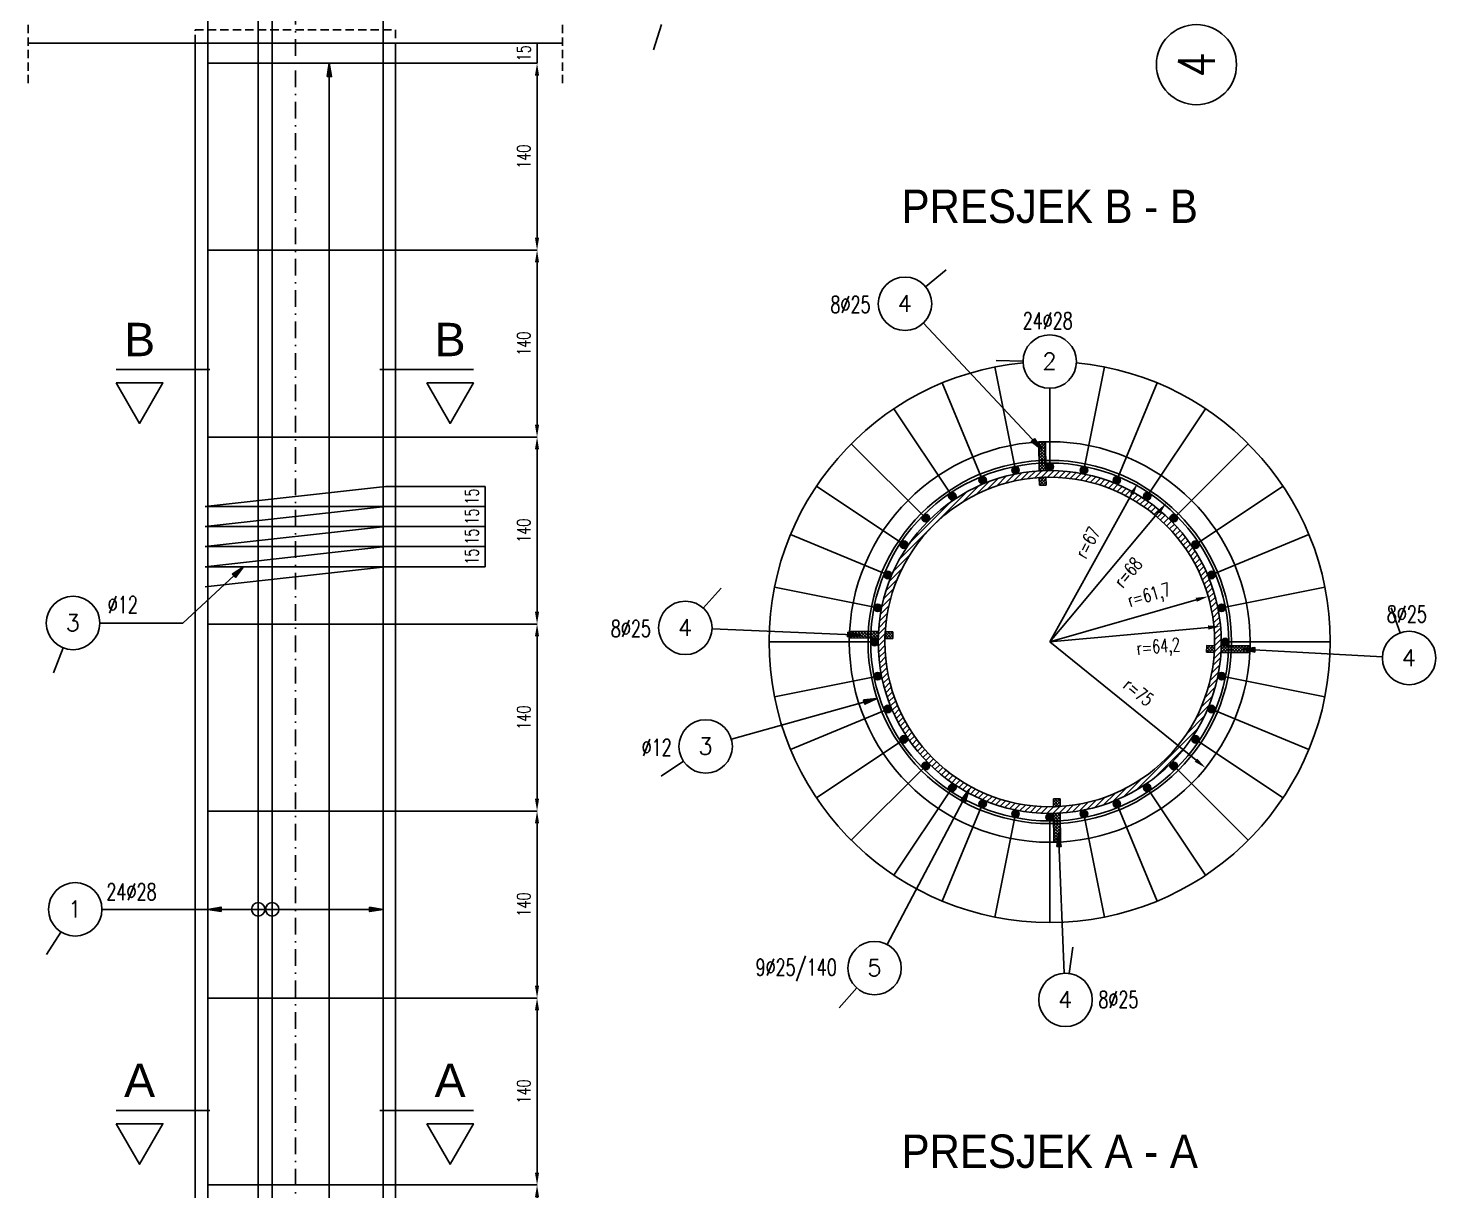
# Model space of a CAD drawing. Extents: x 25615 to 36352, y 68211 to 72666.
# Drawn here: x 29152 to 30206, y 69081 to 69952 of the extents above; entities that cross this region are included whole.
import ezdxf
from ezdxf.enums import TextEntityAlignment as Align

# ---------------------------------------------------------------- set-up
doc = ezdxf.new("R2010")
doc.units = 0
doc.header["$LTSCALE"] = 50
doc.header["$PDMODE"] = 34
doc.header["$PDSIZE"] = 5
for name, pattern in [('CENTER', [0.47, 0.25, -0.1, 0.02, -0.1]), ('HIDDEN', [9.525, 6.35, -3.175]), ('HIDDEN2', [0.1875, 0.125, -0.0625])]:
    doc.linetypes.add(name, pattern=pattern)
doc.layers.get('DEFPOINTS').update_dxf_attribs({"linetype": 'CONTINUOUS'})
for name, color, linetype in [('ARM', 1, 'CONTINUOUS'), ('ARM-I', 6, 'CONTINUOUS'), ('BETON', 7, 'CONTINUOUS'), ('CRTICA', 7, 'CONTINUOUS'), ('KOTE', 4, 'CONTINUOUS'), ('NEVIDLJIVO', 9, 'HIDDEN2'), ('OSI', 2, 'CENTER'), ('TANKO', 8, 'CONTINUOUS'), ('TEKST', 7, 'CONTINUOUS')]:
    doc.layers.add(name, color=color, linetype=linetype)
doc.styles.add('KOTE', font='romans.shx', dxfattribs={"width": 0.7})
doc.styles.add('NASLOV', font='ARIAL.TTF')
doc.styles.get("Standard").update_dxf_attribs({"font": 'romans.shx', "width": 0.9})
doc.dimstyles.new('M-50', dxfattribs={"dimscale": 50, "dimtxt": 0.2, "dimasz": 0.185, "dimexe": 0, "dimexo": 0, "dimgap": 0.1, "dimtad": 1, "dimdec": 0, "dimzin": 0, "dimdsep": 46, "dimtxsty": 'KOTE', "dimcen": 0.09, "dimclrd": 256, "dimclre": 256, "dimclrt": 2, "dimadec": 0, "dimazin": 0, "dimtfac": 1, "dimtdec": 0, "dimtix": 1, "dimtmove": 2, "dimatfit": 3, "dimfxl": 0, "dimtolj": 1, "dimtzin": 0, "dimarcsym": 0})
pattern_1 = [(45, (14551.232, 4745.8497), (-1.122532015, 1.122532015), []), (135, (14551.232, 4745.8497), (-1.122532015, -1.122532015), [])]
pattern_2 = [(225, (45281.9321, 134238.3328), (1.122532015, -1.122532015), []), (315, (45281.9321, 134238.3328), (1.122532015, 1.122532015), [])]
pattern_3 = [(225, (94662.8236, 84857.4413), (-1.122532015, 1.122532015), []), (135, (94662.8236, 84857.4413), (1.122532015, 1.122532015), [])]
pattern_4 = [(45, (-34829.6595, 54126.7412), (1.122532015, -1.122532015), []), (315, (-34829.6595, 54126.7412), (-1.122532015, -1.122532015), [])]

# ---------------------------------------------------------------- blocks, each defined once
blk = doc.blocks.new('A$C5B970AFC')
at = {"layer": 'TANKO'}
h = blk.add_hatch(color=256, dxfattribs=at)
edge = h.paths.add_edge_path()
edge.add_arc((0, 0), 1.4, 0, 360)
blk.add_circle((0, 0), 1.4, dxfattribs=at)
blk = doc.blocks.new('STR')
at = {"layer": 'KOTE', "color": 9}
blk.add_lwpolyline([(-1, 0.17), (-1, -0.17), (0, 0)], close=True, dxfattribs=at)
at = {"layer": 'KOTE', "color": 9, "linetype": 'ByBlock'}
blk.add_solid([(-1, 0.17), (-1, -0.17), (0, 0)], dxfattribs=at)
blk = doc.blocks.new('P')
at = {"layer": 'KOTE'}
blk.add_circle((0, 0), 0.4, dxfattribs=at)
blk.add_attdef('P', text='', height=0.25, dxfattribs=at).set_placement((-0.004, 0.004), align=Align.MIDDLE)
blk = doc.blocks.new('*D290')
at = {"layer": 'DEFPOINTS', "color": 0}
for p in [(29419.5, 69608.5), (29419.5, 69593.5), (29494, 69593.5)]:
    blk.add_point(p, dxfattribs=at)
at = {"layer": 'TANKO', "lineweight": -2}
for p, q in [((29419.5, 69608.5), (29494, 69608.5)), ((29494, 69608.5), (29494, 69593.5)), ((29419.5, 69593.5), (29494, 69593.5))]:
    blk.add_line(p, q, dxfattribs=at)
at = {"layer": 'TANKO', "color": 2, "insert": (29484, 69601), "char_height": 10, "attachment_point": 5, "rotation": 90, "style": 'KOTE'}
blk.add_mtext('\\A1;15', dxfattribs=at)
blk = doc.blocks.new('*D291')
at = {"layer": 'DEFPOINTS', "color": 0}
for p in [(29419.5, 69593.5), (29419.5, 69578.5), (29494, 69578.5)]:
    blk.add_point(p, dxfattribs=at)
at = {"layer": 'TANKO', "lineweight": -2}
for p, q in [((29419.5, 69593.5), (29494, 69593.5)), ((29494, 69593.5), (29494, 69578.5)), ((29419.5, 69578.5), (29494, 69578.5))]:
    blk.add_line(p, q, dxfattribs=at)
at = {"layer": 'TANKO', "color": 2, "insert": (29484, 69586), "char_height": 10, "attachment_point": 5, "rotation": 90, "style": 'KOTE'}
blk.add_mtext('\\A1;15', dxfattribs=at)
blk = doc.blocks.new('*D292')
at = {"layer": 'DEFPOINTS', "color": 0}
for p in [(29419.5, 69578.5), (29419.5, 69563.5), (29494, 69563.5)]:
    blk.add_point(p, dxfattribs=at)
at = {"layer": 'TANKO', "lineweight": -2}
for p, q in [((29419.5, 69578.5), (29494, 69578.5)), ((29494, 69578.5), (29494, 69563.5)), ((29419.5, 69563.5), (29494, 69563.5))]:
    blk.add_line(p, q, dxfattribs=at)
at = {"layer": 'TANKO', "color": 2, "insert": (29484, 69571), "char_height": 10, "attachment_point": 5, "rotation": 90, "style": 'KOTE'}
blk.add_mtext('\\A1;15', dxfattribs=at)
blk = doc.blocks.new('*D293')
at = {"layer": 'DEFPOINTS', "color": 0}
for p in [(29419.5, 69563.5), (29419.5, 69548.5), (29494, 69548.5)]:
    blk.add_point(p, dxfattribs=at)
at = {"layer": 'TANKO', "lineweight": -2}
for p, q in [((29419.5, 69563.5), (29494, 69563.5)), ((29494, 69563.5), (29494, 69548.5)), ((29419.5, 69548.5), (29494, 69548.5))]:
    blk.add_line(p, q, dxfattribs=at)
at = {"layer": 'TANKO', "color": 2, "insert": (29484, 69556), "char_height": 10, "attachment_point": 5, "rotation": 90, "style": 'KOTE'}
blk.add_mtext('\\A1;15', dxfattribs=at)
blk = doc.blocks.new('*D295')
at = {"layer": 'DEFPOINTS', "color": 0}
for p in [(29417.6, 69365.5), (29532.9, 69365.5), (29417.6, 69225.5)]:
    blk.add_point(p, dxfattribs=at)
at = {"layer": 'TANKO', "lineweight": -2}
for p, q in [((29417.6, 69365.5), (29532.9, 69365.5)), ((29532.9, 69234.8), (29532.9, 69356.3)), ((29417.6, 69225.5), (29532.9, 69225.5))]:
    blk.add_line(p, q, dxfattribs=at)
at = {"layer": 'TANKO'}
for points in [[(29531.3, 69356.3), (29534.4, 69356.3), (29532.9, 69365.5)], [(29531.3, 69234.8), (29534.4, 69234.8), (29532.9, 69225.5)]]:
    blk.add_solid(points, dxfattribs=at)
at = {"layer": 'TANKO', "color": 2, "insert": (29522.9, 69295.5), "char_height": 10, "attachment_point": 5, "rotation": 90, "style": 'KOTE'}
blk.add_mtext('\\A1;140', dxfattribs=at)
blk = doc.blocks.new('*D296')
at = {"layer": 'DEFPOINTS', "color": 0}
for p in [(29417.6, 69505.5), (29532.9, 69505.5), (29417.6, 69365.5)]:
    blk.add_point(p, dxfattribs=at)
at = {"layer": 'TANKO', "lineweight": -2}
for p, q in [((29417.6, 69505.5), (29532.9, 69505.5)), ((29532.9, 69374.8), (29532.9, 69496.3)), ((29417.6, 69365.5), (29532.9, 69365.5))]:
    blk.add_line(p, q, dxfattribs=at)
at = {"layer": 'TANKO'}
for points in [[(29531.3, 69496.3), (29534.4, 69496.3), (29532.9, 69505.5)], [(29531.3, 69374.8), (29534.4, 69374.8), (29532.9, 69365.5)]]:
    blk.add_solid(points, dxfattribs=at)
at = {"layer": 'TANKO', "color": 2, "insert": (29522.9, 69435.5), "char_height": 10, "attachment_point": 5, "rotation": 90, "style": 'KOTE'}
blk.add_mtext('\\A1;140', dxfattribs=at)
blk = doc.blocks.new('*D297')
at = {"layer": 'DEFPOINTS', "color": 0}
for p in [(29417.6, 69645.5), (29532.9, 69645.5), (29417.6, 69505.5)]:
    blk.add_point(p, dxfattribs=at)
at = {"layer": 'TANKO', "lineweight": -2}
for p, q in [((29417.6, 69645.5), (29532.9, 69645.5)), ((29532.9, 69514.8), (29532.9, 69636.3)), ((29417.6, 69505.5), (29532.9, 69505.5))]:
    blk.add_line(p, q, dxfattribs=at)
at = {"layer": 'TANKO'}
for points in [[(29531.3, 69636.3), (29534.4, 69636.3), (29532.9, 69645.5)], [(29531.3, 69514.8), (29534.4, 69514.8), (29532.9, 69505.5)]]:
    blk.add_solid(points, dxfattribs=at)
at = {"layer": 'TANKO', "color": 2, "insert": (29522.9, 69575.5), "char_height": 10, "attachment_point": 5, "rotation": 90, "style": 'KOTE'}
blk.add_mtext('\\A1;140', dxfattribs=at)
blk = doc.blocks.new('*D298')
at = {"layer": 'DEFPOINTS', "color": 0}
for p in [(29417.6, 69785.5), (29532.9, 69785.5), (29417.6, 69645.5)]:
    blk.add_point(p, dxfattribs=at)
at = {"layer": 'TANKO', "lineweight": -2}
for p, q in [((29417.6, 69785.5), (29532.9, 69785.5)), ((29532.9, 69654.8), (29532.9, 69776.3)), ((29417.6, 69645.5), (29532.9, 69645.5))]:
    blk.add_line(p, q, dxfattribs=at)
at = {"layer": 'TANKO'}
for points in [[(29531.3, 69776.3), (29534.4, 69776.3), (29532.9, 69785.5)], [(29531.3, 69654.8), (29534.4, 69654.8), (29532.9, 69645.5)]]:
    blk.add_solid(points, dxfattribs=at)
at = {"layer": 'TANKO', "color": 2, "insert": (29522.9, 69715.5), "char_height": 10, "attachment_point": 5, "rotation": 90, "style": 'KOTE'}
blk.add_mtext('\\A1;140', dxfattribs=at)
blk = doc.blocks.new('*D299')
at = {"layer": 'DEFPOINTS', "color": 0}
for p in [(29417.6, 69925.5), (29532.9, 69925.5), (29417.6, 69785.5)]:
    blk.add_point(p, dxfattribs=at)
at = {"layer": 'TANKO', "lineweight": -2}
for p, q in [((29417.6, 69925.5), (29532.9, 69925.5)), ((29532.9, 69794.8), (29532.9, 69916.3)), ((29417.6, 69785.5), (29532.9, 69785.5))]:
    blk.add_line(p, q, dxfattribs=at)
at = {"layer": 'TANKO'}
for points in [[(29531.3, 69916.3), (29534.4, 69916.3), (29532.9, 69925.5)], [(29531.3, 69794.8), (29534.4, 69794.8), (29532.9, 69785.5)]]:
    blk.add_solid(points, dxfattribs=at)
at = {"layer": 'TANKO', "color": 2, "insert": (29522.9, 69855.5), "char_height": 10, "attachment_point": 5, "rotation": 90, "style": 'KOTE'}
blk.add_mtext('\\A1;140', dxfattribs=at)
blk = doc.blocks.new('*D300')
at = {"layer": 'DEFPOINTS', "color": 0}
for p in [(29448, 69940.5), (29532.9, 69940.5), (29417.6, 69925.5)]:
    blk.add_point(p, dxfattribs=at)
at = {"layer": 'TANKO', "lineweight": -2}
for p, q in [((29448, 69940.5), (29532.9, 69940.5)), ((29532.9, 69925.5), (29532.9, 69940.5)), ((29417.6, 69925.5), (29532.9, 69925.5))]:
    blk.add_line(p, q, dxfattribs=at)
at = {"layer": 'TANKO', "color": 2, "insert": (29522.9, 69933), "char_height": 10, "attachment_point": 5, "rotation": 90, "style": 'KOTE'}
blk.add_mtext('\\A1;15', dxfattribs=at)
blk = doc.blocks.new('S')
at = {"layer": 'KOTE', "color": 9}
blk.add_line((0, 1), (0, -1), dxfattribs=at)
blk.add_lwpolyline([(-1, 0.17), (-1, -0.17), (0, 0)], close=True, dxfattribs=at)
at = {"layer": 'KOTE', "color": 9, "linetype": 'ByBlock'}
blk.add_solid([(-1, 0.17), (-1, -0.17), (0, 0)], dxfattribs=at)
blk = doc.blocks.new('*D301')
at = {"layer": 'DEFPOINTS', "color": 0}
for p in [(29916.6, 69492.1), (30033.3, 69397.8)]:
    blk.add_point(p, dxfattribs=at)
at = {"layer": 'TANKO', "lineweight": -2}
blk.add_line((29916.6, 69492.1), (30026.1, 69403.6), dxfattribs=at)
at = {"layer": 'TANKO'}
blk.add_solid([(30027, 69404.8), (30025.1, 69402.4), (30033.3, 69397.8)], dxfattribs=at)
at = {"layer": 'TANKO', "color": 2, "insert": (29983, 69454.6), "char_height": 10, "attachment_point": 5, "rotation": 321.0603, "style": 'KOTE'}
blk.add_mtext('\\A1;{\\fRomanS|b0|i0|c238|p2;r=75}', dxfattribs=at)
blk = doc.blocks.new('*D302')
at = {"layer": 'DEFPOINTS', "color": 0}
for p in [(30044.4, 69503.8), (29916.6, 69492.1)]:
    blk.add_point(p, dxfattribs=at)
at = {"layer": 'TANKO', "lineweight": -2}
blk.add_line((29916.6, 69492.1), (30035.2, 69502.9), dxfattribs=at)
at = {"layer": 'TANKO'}
blk.add_solid([(30035.1, 69504.5), (30035.4, 69501.4), (30044.4, 69503.8)], dxfattribs=at)
at = {"layer": 'TANKO', "color": 2, "insert": (29998, 69487.4), "char_height": 10, "attachment_point": 5, "rotation": 5.2264, "style": 'KOTE'}
blk.add_mtext('\\A1;{\\fRomanS|b0|i0|c238|p2;r=64,2}', dxfattribs=at)
blk = doc.blocks.new('*D303')
at = {"layer": 'DEFPOINTS', "color": 0}
for p in [(30035.2, 69526.2), (29916.6, 69492.1)]:
    blk.add_point(p, dxfattribs=at)
at = {"layer": 'TANKO', "lineweight": -2}
blk.add_line((29916.6, 69492.1), (30026.3, 69523.7), dxfattribs=at)
at = {"layer": 'TANKO'}
blk.add_solid([(30025.8, 69525.2), (30026.7, 69522.2), (30035.2, 69526.2)], dxfattribs=at)
at = {"layer": 'TANKO', "color": 2, "insert": (29991.3, 69526.1), "char_height": 10, "attachment_point": 5, "rotation": 16.0693, "style": 'KOTE'}
blk.add_mtext('\\A1;{\\fRomanS|b0|i0|c238|p2;r=61,7}', dxfattribs=at)
blk = doc.blocks.new('*D304')
at = {"layer": 'DEFPOINTS', "color": 0}
for p in [(30004, 69596.3), (29916.6, 69492.1)]:
    blk.add_point(p, dxfattribs=at)
at = {"layer": 'TANKO', "lineweight": -2}
blk.add_line((29916.6, 69492.1), (29998.1, 69589.2), dxfattribs=at)
at = {"layer": 'TANKO'}
blk.add_solid([(29996.9, 69590.2), (29999.2, 69588.2), (30004, 69596.3)], dxfattribs=at)
at = {"layer": 'TANKO', "color": 2, "insert": (29975.2, 69544.2), "char_height": 10, "attachment_point": 5, "rotation": 49.9944, "style": 'KOTE'}
blk.add_mtext('\\A1;{\\fRomanS|b0|i0|c238|p2;r=68}', dxfattribs=at)
blk = doc.blocks.new('*D305')
at = {"layer": 'DEFPOINTS', "color": 0}
for p in [(29982.5, 69611.1), (29916.6, 69492.1)]:
    blk.add_point(p, dxfattribs=at)
at = {"layer": 'TANKO', "lineweight": -2}
blk.add_line((29916.6, 69492.1), (29978, 69603), dxfattribs=at)
at = {"layer": 'TANKO'}
blk.add_solid([(29976.6, 69603.7), (29979.3, 69602.2), (29982.5, 69611.1)], dxfattribs=at)
at = {"layer": 'TANKO', "color": 2, "insert": (29944.9, 69566.6), "char_height": 10, "attachment_point": 5, "rotation": 61.0215, "style": 'KOTE'}
blk.add_mtext('\\A1;{\\fRomanS|b0|i0|c238|p2;r=67}', dxfattribs=at)
blk = doc.blocks.new('*D315')
at = {"layer": 'DEFPOINTS', "color": 0}
for p in [(29417.6, 69085.5), (29532.9, 69085.5), (29417.6, 68945.5)]:
    blk.add_point(p, dxfattribs=at)
at = {"layer": 'TANKO', "lineweight": -2}
for p, q in [((29417.6, 69085.5), (29532.9, 69085.5)), ((29532.9, 68954.8), (29532.9, 69076.3)), ((29417.6, 68945.5), (29532.9, 68945.5))]:
    blk.add_line(p, q, dxfattribs=at)
at = {"layer": 'TANKO'}
for points in [[(29531.3, 69076.3), (29534.4, 69076.3), (29532.9, 69085.5)], [(29531.3, 68954.8), (29534.4, 68954.8), (29532.9, 68945.5)]]:
    blk.add_solid(points, dxfattribs=at)
at = {"layer": 'TANKO', "color": 2, "insert": (29522.9, 69015.5), "char_height": 10, "attachment_point": 5, "rotation": 90, "style": 'KOTE'}
blk.add_mtext('\\A1;140', dxfattribs=at)
blk = doc.blocks.new('*D316')
at = {"layer": 'DEFPOINTS', "color": 0}
for p in [(29417.6, 69225.5), (29532.9, 69225.5), (29417.6, 69085.5)]:
    blk.add_point(p, dxfattribs=at)
at = {"layer": 'TANKO', "lineweight": -2}
for p, q in [((29417.6, 69225.5), (29532.9, 69225.5)), ((29532.9, 69094.8), (29532.9, 69216.3)), ((29417.6, 69085.5), (29532.9, 69085.5))]:
    blk.add_line(p, q, dxfattribs=at)
at = {"layer": 'TANKO'}
for points in [[(29531.3, 69216.3), (29534.4, 69216.3), (29532.9, 69225.5)], [(29531.3, 69094.8), (29534.4, 69094.8), (29532.9, 69085.5)]]:
    blk.add_solid(points, dxfattribs=at)
at = {"layer": 'TANKO', "color": 2, "insert": (29522.9, 69155.5), "char_height": 10, "attachment_point": 5, "rotation": 90, "style": 'KOTE'}
blk.add_mtext('\\A1;140', dxfattribs=at)
blk = doc.blocks.new('POZ')
at = {"layer": 'ARM-I'}
blk.add_circle((0, 0), 0.6, dxfattribs=at)
at = {"layer": 'ARM', "width": 0.7}
for s, p in [('%%c', (0.814, -0.125)), ('L=', (2.064, -0.125)), ('K=', (4.256, -0.125))]:
    blk.add_text(s, height=0.35, dxfattribs=at).set_placement(p)
for tag, p in [('VA', (0.879, 0.435)), ('FI', (1.162, -0.13)), ('DUZ', (2.598, -0.13)), ('KOM', (4.881, -0.13))]:
    blk.add_attdef(tag, p, '', height=0.35, dxfattribs=at)
at = {"layer": 'ARM', "width": 0.7, "flags": 1}
for tag, p in [('TIP', (1.038, -0.896)), ('A', (1.162, -1.411)), ('B', (1.162, -1.918)), ('C', (1.162, -2.426)), ('D', (1.162, -2.934)), ('E', (1.162, -3.441)), ('F', (1.162, -3.949)), ('G', (1.162, -4.457)), ('H', (1.162, -4.964)), ('I', (1.162, -5.472)), ('J', (1.162, -5.98)), ('K', (1.162, -6.487)), ('L', (1.162, -6.995)), ('M', (1.162, -7.503)), ('N', (1.162, -8.011))]:
    blk.add_attdef(tag, p, '', height=0.35, dxfattribs=at)
at = {"layer": 'ARM-I', "width": 0.8}
blk.add_attdef('POZ', text='', height=0.55, dxfattribs=at).set_placement((0, 0), align=Align.MIDDLE)

msp = doc.modelspace()

# ---------------------------------------------------------------- hatches: boundary and pattern name
at = {"layer": 'TANKO'}
h = msp.add_hatch(dxfattribs=at)
h.set_pattern_fill('ANSI37', color=256, scale=0.5, style=0)
h.set_pattern_definition(pattern_1)
edge = h.paths.add_edge_path()
edge.add_arc((29916.6, 69492.1), 128.4, 91.2495, 93.4819)
edge.add_line((29908.8, 69620.3), (29908.5, 69641.9))
edge.add_arc((29916.6, 69492.1), 150, 91.1596, 93.0702, ccw=False)
edge.add_line((29913.5, 69642.1), (29913.8, 69620.5))
h = msp.add_hatch(dxfattribs=at)
h.set_pattern_fill('ANSI31', color=256, style=0)
h.set_pattern_definition([(45, (14407.94, 5148.218), (-2.24506403, 2.24506403), [])])
edge = h.paths.add_edge_path()
edge.add_arc((29916.6, 69492.1), 128.4, 0, 360)
edge = h.paths.add_edge_path(flags=16)
edge.add_arc((29916.6, 69492.1), 123.4, 0, 360)
h = msp.add_hatch(dxfattribs=at)
h.set_pattern_fill('ANSI37', color=256, scale=0.5, style=0)
h.set_pattern_definition(pattern_1)
edge = h.paths.add_edge_path()
edge.add_arc((29916.6, 69492.1), 123.4, 91.2749, 93.5977)
edge.add_line((29908.8, 69615.2), (29908.9, 69609.5))
edge.add_line((29908.9, 69609.5), (29913.9, 69609.6))
edge.add_line((29913.9, 69609.6), (29913.8, 69615.5))
h = msp.add_hatch(dxfattribs=at)
h.set_pattern_fill('ANSI37', color=256, scale=0.5, style=0)
h.set_pattern_definition(pattern_3)
edge = h.paths.add_edge_path()
edge.add_arc((29916.6, 69492.1), 128.4, 176.5181, 178.7505)
edge.add_line((29788.2, 69494.9), (29766.6, 69495.1))
edge.add_arc((29916.6, 69492.1), 150, 176.9298, 178.8404, ccw=False)
edge.add_line((29766.8, 69500.1), (29788.4, 69499.9))
h = msp.add_hatch(dxfattribs=at)
h.set_pattern_fill('ANSI37', color=256, scale=0.5, style=0)
h.set_pattern_definition(pattern_3)
edge = h.paths.add_edge_path()
edge.add_arc((29916.6, 69492.1), 123.4, 176.4023, 178.7251)
edge.add_line((29793.2, 69494.8), (29799.1, 69494.8))
edge.add_line((29799.1, 69494.8), (29799.2, 69499.8))
edge.add_line((29799.2, 69499.8), (29793.4, 69499.8))
h = msp.add_hatch(dxfattribs=at)
h.set_pattern_fill('ANSI37', color=256, scale=0.5, style=0)
h.set_pattern_definition(pattern_4)
edge = h.paths.add_edge_path()
edge.add_arc((29916.6, 69492.1), 123.4, 356.4023, 358.7251)
edge.add_line((30040, 69489.3), (30034.1, 69489.4))
edge.add_line((30034.1, 69489.4), (30034, 69484.4))
edge.add_line((30034, 69484.4), (30039.7, 69484.3))
h = msp.add_hatch(dxfattribs=at)
h.set_pattern_fill('ANSI37', color=256, scale=0.5, style=0)
h.set_pattern_definition(pattern_4)
edge = h.paths.add_edge_path()
edge.add_arc((29916.6, 69492.1), 128.4, 356.5181, 358.7505)
edge.add_line((30045, 69489.3), (30066.6, 69489.1))
edge.add_arc((29916.6, 69492.1), 150, 356.9298, 358.8404, ccw=False)
edge.add_line((30066.4, 69484.1), (30044.7, 69484.3))
h = msp.add_hatch(dxfattribs=at)
h.set_pattern_fill('ANSI37', color=256, scale=0.5, style=0)
h.set_pattern_definition(pattern_2)
edge = h.paths.add_edge_path()
edge.add_arc((29916.6, 69492.1), 123.4, 271.2749, 273.5977)
edge.add_line((29924.3, 69368.9), (29924.3, 69374.7))
edge.add_line((29924.3, 69374.7), (29919.3, 69374.6))
edge.add_line((29919.3, 69374.6), (29919.3, 69368.7))
h = msp.add_hatch(dxfattribs=at)
h.set_pattern_fill('ANSI37', color=256, scale=0.5, style=0)
h.set_pattern_definition(pattern_2)
edge = h.paths.add_edge_path()
edge.add_arc((29916.6, 69492.1), 128.4, 271.2495, 273.4819)
edge.add_line((29924.4, 69363.9), (29924.6, 69342.3))
edge.add_arc((29916.6, 69492.1), 150, 271.1596, 273.0702, ccw=False)
edge.add_line((29919.6, 69342.1), (29919.4, 69363.7))

# ---------------------------------------------------------------- linework, layer by layer
at = {"layer": 'ARM'}
for p, q in [((29286.4, 70210.5), (29286.4, 68800.5)), ((29324.2, 70210.5), (29324.2, 68800.5)), ((29334.7, 70210.5), (29334.7, 68800.5)), ((29417.6, 70210.5), (29417.6, 68800.5)), ((29286.4, 69925.5), (29417.6, 69925.5)), ((29286.4, 69785.5), (29417.6, 69785.5)), ((29286.4, 69645.5), (29417.6, 69645.5)), ((29284.5, 69593.5), (29419.5, 69608.5)), ((29284.5, 69578.5), (29419.5, 69593.5)), ((29419.5, 69593.5), (29284.5, 69593.5)), ((29284.5, 69563.5), (29419.5, 69578.5)), ((29419.5, 69578.5), (29284.5, 69578.5)), ((29284.5, 69548.5), (29419.5, 69563.5)), ((29419.5, 69563.5), (29284.5, 69563.5)), ((29284.5, 69533.5), (29419.5, 69548.5)), ((29419.5, 69548.5), (29284.5, 69548.5)), ((29286.4, 69505.5), (29417.6, 69505.5)), ((29286.4, 69365.5), (29417.6, 69365.5)), ((29286.4, 69225.5), (29417.6, 69225.5)), ((29286.4, 69085.5), (29417.6, 69085.5))]:
    msp.add_line(p, q, dxfattribs=at)
at = {"layer": 'BETON'}
for p, q in [((29152, 69940.5), (29552, 69940.5)), ((29277, 69940.5), (29277, 68790.5)), ((29427, 69940.5), (29427, 68790.5))]:
    msp.add_line(p, q, dxfattribs=at)
msp.add_circle((29916.6, 69492.1), 150, dxfattribs=at)
at = {"layer": 'CRTICA'}
for p, q in [((29626, 69954.6), (29620.1, 69935.5)), ((29823.7, 69758.1), (29839.2, 69770.8)), ((29896.6, 69702.5), (29876.6, 69702.8)), ((29657.3, 69517.5), (29670.8, 69532.4)), ((30178.8, 69498.9), (30172.1, 69517.7)), ((29178.3, 69487.7), (29170.9, 69469.1)), ((29642.5, 69402.8), (29625.9, 69391.7)), ((29176.5, 69274.9), (29165.8, 69258)), ((29931.2, 69243.9), (29933.9, 69263.7)), ((29772.2, 69233), (29758.9, 69218.1))]:
    msp.add_line(p, q, dxfattribs=at)
at = {"layer": 'KOTE'}
for centre in [(29324.2, 69291.9), (29334.7, 69291.9)]:
    msp.add_circle(centre, 5, dxfattribs=at)
at = {"layer": 'NEVIDLJIVO'}
for p, q in [((29152, 69910.5), (29152, 70270.5)), ((29552, 69910.5), (29552, 70270.5)), ((29277, 69950.5), (29427, 69950.5)), ((29277, 69940.5), (29277, 69950.5)), ((29427, 69950.5), (29427, 69940.5))]:
    msp.add_line(p, q, dxfattribs=at)
at = {"layer": 'OSI'}
msp.add_line((29352, 69990.5), (29352, 68740.5), dxfattribs=at)
at = {"layer": 'TANKO'}
for p, q in [((29377.4, 69925.5), (29377.4, 68805.5)), ((29910.9, 69636), (29822, 69730.8)), ((29891, 69620.8), (29875.6, 69698.1)), ((29942.2, 69620.8), (29957.6, 69698.1)), ((29866.4, 69613.3), (29836.2, 69686.1)), ((29966.8, 69613.3), (29996.9, 69686.1)), ((29916.6, 69623.3), (29916.6, 69682.1)), ((29843.7, 69601.2), (29799.9, 69666.7)), ((29989.5, 69601.2), (30033.3, 69666.7)), ((29823.8, 69584.9), (29768.1, 69640.6)), ((29908.5, 69641.9), (29908.8, 69620.3)), ((29913.5, 69642.1), (29913.8, 69620.5)), ((30009.4, 69584.9), (30065.1, 69640.6)), ((29908.8, 69615.2), (29908.9, 69609.5)), ((29913.8, 69615.5), (29913.9, 69609.6)), ((29807.5, 69565), (29742, 69608.8)), ((29908.9, 69609.5), (29913.9, 69609.6)), ((30025.7, 69565), (30091.2, 69608.8)), ((29795.4, 69542.3), (29722.6, 69572.5)), ((30037.8, 69542.3), (30110.6, 69572.5)), ((29313.3, 69548.5), (29267.7, 69506.3)), ((29787.9, 69517.7), (29710.6, 69533.1)), ((30045.3, 69517.7), (30122.5, 69533.1)), ((29267.7, 69506.3), (29205.6, 69506.3)), ((29775.4, 69497.3), (29663.9, 69501.9)), ((29766.6, 69495.1), (29788.2, 69494.9)), ((29766.8, 69500.1), (29788.4, 69499.9)), ((29793.4, 69499.8), (29799.2, 69499.8)), ((29799.2, 69499.8), (29799.1, 69494.8)), ((29785.4, 69492.1), (29706.6, 69492.1)), ((29793.2, 69494.8), (29799.1, 69494.8)), ((30034, 69484.4), (30034.1, 69489.4)), ((30040, 69489.3), (30034.1, 69489.4)), ((30066.6, 69489.1), (30045, 69489.3)), ((30047.8, 69492.1), (30126.6, 69492.1)), ((30060.1, 69486.8), (30165.6, 69481.1)), ((30039.7, 69484.3), (30034, 69484.4)), ((30066.4, 69484.1), (30044.7, 69484.3)), ((29787.9, 69466.5), (29710.6, 69451.1)), ((30045.3, 69466.5), (30122.5, 69451.1)), ((29787.3, 69449.9), (29678.4, 69419.3)), ((29795.4, 69441.9), (29722.6, 69411.7)), ((30037.8, 69441.9), (30110.6, 69411.7)), ((29807.5, 69419.2), (29742, 69375.4)), ((30025.7, 69419.2), (30091.2, 69375.4)), ((29823.8, 69399.3), (29768.1, 69343.6)), ((30009.4, 69399.3), (30065.1, 69343.6)), ((29856.4, 69381.9), (29794.9, 69265.6)), ((29843.7, 69383), (29799.9, 69317.5)), ((29989.5, 69383), (30033.3, 69317.5)), ((29866.4, 69370.9), (29836.2, 69298.1)), ((29924.3, 69374.7), (29919.3, 69374.6)), ((29919.3, 69368.7), (29919.3, 69374.6)), ((29924.3, 69368.9), (29924.3, 69374.7)), ((29966.8, 69370.9), (29996.9, 69298.1)), ((29891, 69363.4), (29875.6, 69286.1)), ((29916.6, 69360.9), (29916.6, 69282.1)), ((29919.6, 69342.1), (29919.4, 69363.7)), ((29924.6, 69342.3), (29924.4, 69363.9)), ((29942.2, 69363.4), (29957.6, 69286.1)), ((29923.1, 69348.9), (29927.5, 69244.1)), ((29286.4, 69291.9), (29207.2, 69291.9)), ((29417.6, 69291.9), (29286.4, 69291.9))]:
    msp.add_line(p, q, dxfattribs=at)
for radius in [136, 134, 128.4, 123.4]:
    msp.add_circle((29916.6, 69492.1), radius, dxfattribs=at)
for radius, start, end in [(210, 95.4588, 84.5412), (150, 91.1596, 93.0702), (128.4, 91.2495, 93.4819), (123.4, 91.2749, 93.5977), (150, 176.9298, 178.8404), (128.4, 176.5181, 178.7505), (123.4, 176.4023, 178.7251), (123.4, 356.4023, 358.7251), (128.4, 356.5181, 358.7505), (150, 356.9298, 358.8404), (123.4, 271.2749, 273.5977), (128.4, 271.2495, 273.4819), (150, 271.1596, 273.0702)]:
    msp.add_arc((29916.6, 69492.1), radius, start, end, dxfattribs=at)
at = {"layer": 'TEKST', "linetype": 'HIDDEN'}
for p, q in [((29217.9, 69696.1), (29287.9, 69696.1)), ((29485.3, 69696.1), (29415.3, 69696.1)), ((29217.9, 69141.3), (29287.9, 69141.3)), ((29485.3, 69141.3), (29415.3, 69141.3))]:
    msp.add_line(p, q, dxfattribs=at)
at = {"layer": 'TEKST'}
for points in [[(29217.9, 69686.1), (29252.9, 69686.1), (29235.4, 69655.8)], [(29450.3, 69686.1), (29485.3, 69686.1), (29467.8, 69655.8)], [(29217.9, 69131.3), (29252.9, 69131.3), (29235.4, 69101)], [(29450.3, 69131.3), (29485.3, 69131.3), (29467.8, 69101)]]:
    msp.add_lwpolyline(points, close=True, dxfattribs=at)

# ---------------------------------------------------------------- block references
at = {"layer": 'KOTE', "xscale": 50, "yscale": 50, "zscale": 50, "rotation": 90}
msp.add_blockref('POZ', (30026.4, 69924.4), dxfattribs=at).add_auto_attribs({'POZ': '4', 'FI': '25', 'DUZ': '0.50', 'KOM': '4x8x34=1088'})
at = {"layer": 'KOTE', "xscale": 10, "yscale": 10, "zscale": 10}
for name, p, rotation in [('S', (29377.4, 69925.5), 90), ('STR', (29910.9, 69636), 313.1686648030787), ('STR', (29775.4, 69497.3), 357.6472705610321), ('STR', (30060.1, 69486.8), 176.9272380398991), ('STR', (29787.3, 69449.9), 15.69275003157624), ('STR', (29856.4, 69381.9), 62.11696607353386), ('STR', (29923.1, 69348.9), 92.43107249017496), ('S', (29286.4, 69291.9), 180)]:
    msp.add_blockref(name, p, dxfattribs=dict(at, rotation=rotation))
at = {"layer": 'KOTE'}
ref = msp.add_blockref('P', (29808.3, 69745.4), dxfattribs=dict(at, xscale=50, yscale=50, zscale=50))
ref.add_attrib('P', '4', dxfattribs={"height": 12.5}).set_placement((29808.1, 69745.6), align=Align.MIDDLE)
ref = msp.add_blockref('P', (29916.6, 69702.1), dxfattribs=dict(at, xscale=50, yscale=50, zscale=50))
ref.add_attrib('P', '2', dxfattribs={"height": 12.5}).set_placement((29916.4, 69702.3), align=Align.MIDDLE)
ref = msp.add_blockref('P', (29185.6, 69506.3), dxfattribs=dict(at, xscale=50, yscale=50, zscale=50))
ref.add_attrib('P', '3', dxfattribs={"height": 12.5}).set_placement((29185.4, 69506.5), align=Align.MIDDLE)
ref = msp.add_blockref('P', (29643.9, 69502.7), dxfattribs=dict(at, xscale=50, yscale=50, zscale=50))
ref.add_attrib('P', '4', dxfattribs={"height": 12.5}).set_placement((29643.7, 69502.9), align=Align.MIDDLE)
ref = msp.add_blockref('P', (30185.6, 69480.1), dxfattribs=dict(at, xscale=50, yscale=50, zscale=50))
ref.add_attrib('P', '4', dxfattribs={"height": 12.5}).set_placement((30185.4, 69480.3), align=Align.MIDDLE)
ref = msp.add_blockref('P', (29659.1, 69413.9), dxfattribs=dict(at, xscale=50, yscale=50, zscale=50))
ref.add_attrib('P', '3', dxfattribs={"height": 12.5}).set_placement((29659, 69414.1), align=Align.MIDDLE)
ref = msp.add_blockref('P', (29187.2, 69291.9), dxfattribs=dict(at, xscale=50, yscale=50, zscale=50))
ref.add_attrib('P', '1', dxfattribs={"height": 12.5}).set_placement((29187, 69292.1), align=Align.MIDDLE)
at = {"layer": 'KOTE', "xscale": 10, "yscale": 10, "zscale": 10}
msp.add_blockref('S', (29417.6, 69291.9), dxfattribs=at)
at = {"layer": 'KOTE'}
ref = msp.add_blockref('P', (29785.5, 69247.9), dxfattribs=dict(at, xscale=50, yscale=50, zscale=50))
ref.add_attrib('P', '5', dxfattribs={"height": 12.5}).set_placement((29785.4, 69248.2), align=Align.MIDDLE)
ref = msp.add_blockref('P', (29928.4, 69224.1), dxfattribs=dict(at, xscale=50, yscale=50, zscale=50))
ref.add_attrib('P', '4', dxfattribs={"height": 12.5}).set_placement((29928.2, 69224.3), align=Align.MIDDLE)
at = {"layer": 'TANKO', "xscale": 2, "yscale": 2, "zscale": 2}
for p in [(29891, 69620.8), (29916.6, 69623.3), (29866.4, 69613.3), (29843.7, 69601.2), (29823.8, 69584.9), (29807.5, 69565), (29795.4, 69542.3), (29787.9, 69517.7), (29785.4, 69492.1), (30047.8, 69492.1)]:
    msp.add_blockref('A$C5B970AFC', p, dxfattribs=at)
at = {"layer": 'TANKO'}
for name, p, xscale, yscale, zscale, rotation in [('A$C5B970AFC', (29942.2, 69620.8), -2, 2, 2, 2.69384514695048e-11), ('A$C5B970AFC', (29966.8, 69613.3), -2, 2, 2, 2.69384514695048e-11), ('A$C5B970AFC', (29989.5, 69601.2), -2, 2, 2, 2.69384514695048e-11), ('A$C5B970AFC', (30009.4, 69584.9), -2, 2, 2, 2.69384514695048e-11), ('A$C5B970AFC', (30025.7, 69565), -2, 2, 2, 2.69384514695048e-11), ('STR', (29313.3, 69548.5), 10, 10, 10, 42.77892855309654), ('A$C5B970AFC', (30037.8, 69542.3), -2, 2, 2, 2.69384514695048e-11), ('A$C5B970AFC', (30045.3, 69517.7), -2, 2, 2, 2.69384514695048e-11), ('A$C5B970AFC', (29787.9, 69466.5), -2, 2, 2, 180), ('A$C5B970AFC', (30045.3, 69466.5), 2, 2, 2, 179.9999999999731), ('A$C5B970AFC', (29795.4, 69441.9), -2, 2, 2, 180), ('A$C5B970AFC', (30037.8, 69441.9), 2, 2, 2, 179.9999999999731), ('A$C5B970AFC', (29807.5, 69419.2), -2, 2, 2, 180), ('A$C5B970AFC', (30025.7, 69419.2), 2, 2, 2, 179.9999999999731), ('A$C5B970AFC', (29823.8, 69399.3), -2, 2, 2, 180), ('A$C5B970AFC', (30009.4, 69399.3), 2, 2, 2, 179.9999999999731), ('A$C5B970AFC', (29843.7, 69383), -2, 2, 2, 180), ('A$C5B970AFC', (29989.5, 69383), 2, 2, 2, 179.9999999999731), ('A$C5B970AFC', (29866.4, 69370.9), -2, 2, 2, 180), ('A$C5B970AFC', (29966.8, 69370.9), 2, 2, 2, 179.9999999999731), ('A$C5B970AFC', (29891, 69363.4), -2, 2, 2, 180), ('A$C5B970AFC', (29916.6, 69360.9), -2, 2, 2, 180), ('A$C5B970AFC', (29942.2, 69363.4), 2, 2, 2, 179.9999999999731)]:
    msp.add_blockref(name, p, dxfattribs=dict(at, xscale=xscale, yscale=yscale, zscale=zscale, rotation=rotation))

# ---------------------------------------------------------------- texts
at = {"layer": 'KOTE', "style": 'KOTE', "width": 0.7}
for s, p in [('8%%C25', (29767.5, 69744.8)), ('24%%c28', (29915.1, 69732.7)), ('8%%C25', (30183.9, 69513)), ('8%%C25', (29603.1, 69502.1)), ('%%c12', (29622.4, 69413.2)), ('9%%C25/140', (29726.8, 69247.6)), ('8%%C25', (29968, 69224.4))]:
    msp.add_text(s, height=12.5, dxfattribs=at).set_placement(p, align=Align.MIDDLE)
for s, p in [('%%C12', (29211.6, 69513.8)), ('24%%C28', (29210.6, 69298.8))]:
    msp.add_text(s, height=12.5, dxfattribs=at).set_placement(p)
at = {"layer": 'TEKST', "style": 'NASLOV'}
for s, p in [('B', (29235.4, 69718.6)), ('B', (29467.8, 69718.6)), ('A', (29235.4, 69163.8)), ('A', (29467.8, 69163.8))]:
    msp.add_text(s, height=25, dxfattribs=at).set_placement(p, align=Align.MIDDLE)
at = {"layer": 'TEKST', "char_height": 25, "attachment_point": 5}
for s, insert in [('{\\fArial|b0|i0|c238|p34;PRESJEK B - B}', (29916.6, 69818.2)), ('{\\fArial|b0|i0|c238|p34;PRESJEK A - A}', (29916.6, 69110.6))]:
    msp.add_mtext(s, dxfattribs=dict(at, insert=insert))

# ---------------------------------------------------------------- dimensions: what is measured, and where the dimension line sits
at = {"layer": 'TANKO'}
for base, p1, p2, picture, middle in [((29532.9, 69940.5), (29417.6, 69925.5), (29448, 69940.5), '*D300', (29522.9, 69933)), ((29532.9, 69925.5), (29417.6, 69785.5), (29417.6, 69925.5), '*D299', (29522.9, 69855.5)), ((29532.9, 69785.5), (29417.6, 69645.5), (29417.6, 69785.5), '*D298', (29522.9, 69715.5)), ((29532.9, 69645.5), (29417.6, 69505.5), (29417.6, 69645.5), '*D297', (29522.9, 69575.5)), ((29494, 69593.5), (29419.5, 69608.5), (29419.5, 69593.5), '*D290', (29484, 69601)), ((29494, 69578.5), (29419.5, 69593.5), (29419.5, 69578.5), '*D291', (29484, 69586)), ((29494, 69563.5), (29419.5, 69578.5), (29419.5, 69563.5), '*D292', (29484, 69571)), ((29494, 69548.5), (29419.5, 69563.5), (29419.5, 69548.5), '*D293', (29484, 69556)), ((29532.9, 69505.5), (29417.6, 69365.5), (29417.6, 69505.5), '*D296', (29522.9, 69435.5)), ((29532.9, 69365.5), (29417.6, 69225.5), (29417.6, 69365.5), '*D295', (29522.9, 69295.5)), ((29532.9, 69225.5), (29417.6, 69085.5), (29417.6, 69225.5), '*D316', (29522.9, 69155.5)), ((29532.9, 69085.5), (29417.6, 68945.5), (29417.6, 69085.5), '*D315', (29522.9, 69015.5))]:
    dim = msp.add_linear_dim(base=base, p1=p1, p2=p2, angle=90, dimstyle='M-50', dxfattribs=at)
    dim.commit()
    dim.dimension.update_dxf_attribs({"geometry": picture, "text_midpoint": middle})
for mpoint, text, picture, middle in [((29982.5, 69611.1), '{\\fRomanS|b0|i0|c238|p2;r=67}', '*D305', (29944.9, 69566.6)), ((30004, 69596.3), '{\\fRomanS|b0|i0|c238|p2;r=68}', '*D304', (29975.2, 69544.2)), ((30035.2, 69526.2), '{\\fRomanS|b0|i0|c238|p2;r=61,7}', '*D303', (29991.3, 69526.1)), ((30044.4, 69503.8), '{\\fRomanS|b0|i0|c238|p2;r=64,2}', '*D302', (29998, 69487.4)), ((30033.3, 69397.8), '{\\fRomanS|b0|i0|c238|p2;r=75}', '*D301', (29983, 69454.6))]:
    dim = msp.add_radius_dim(center=(29916.6, 69492.1), mpoint=mpoint, text=text, dimstyle='M-50', dxfattribs=at)
    dim.commit()
    dim.dimension.update_dxf_attribs({"geometry": picture, "text_midpoint": middle, "dimtype": 164})

doc.saveas('drawing.dxf')
